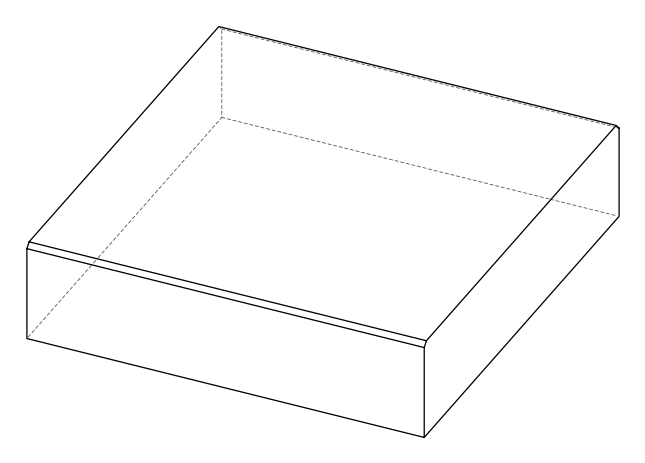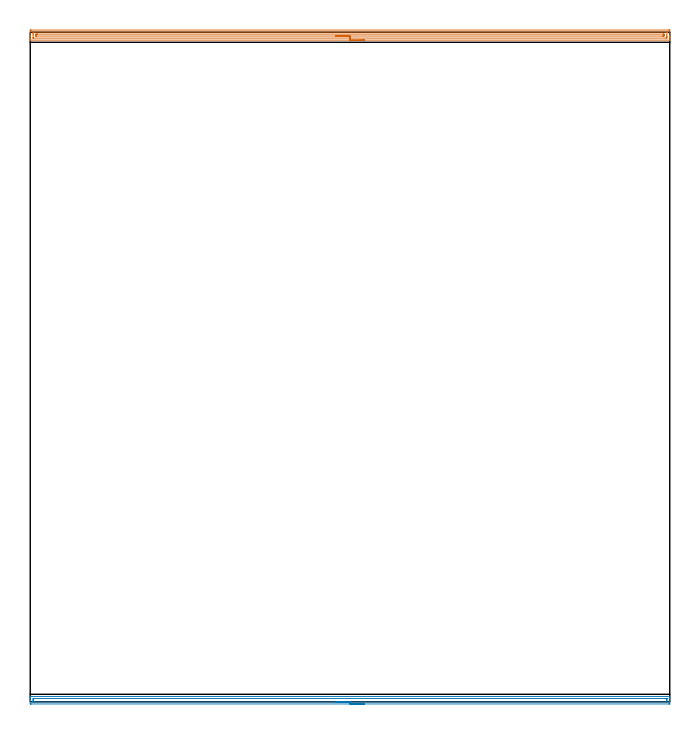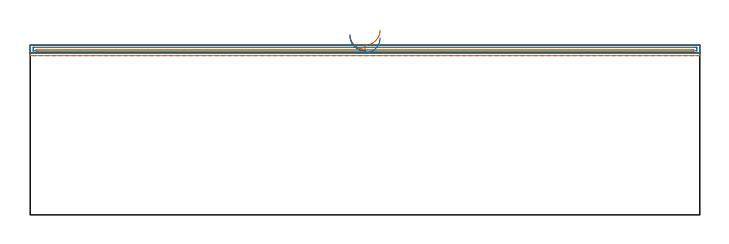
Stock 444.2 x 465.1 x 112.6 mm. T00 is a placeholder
(PLAN: 2 operations, 0 tool changes, 18.1 min)
(1 AREA_MILL | FG_CHAMFER_SURFACE | UGT0205_001 | 10.85 min | 10882 mm3)
(2 AREA_MILL_1 | FG_CHAMFER_SURFACE_1 | UGT0205_001 | 7.29 min | 6006 mm3)
(TOOL UGT0205_001 | Chamfer Mill 20 x 3 x 45 deg. | D20 FL50 Z2)
(OP 1 AREA_MILL)
G17 G21 G94 G90
T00 M6
G54
G17 G0 G90 X232.1 Y459.6 S1061 M3
G43 Z122.6 H0
G94 G1 X232.062 Z121.728 F250.
X231.948 Z120.863
X231.759 Z120.012
X231.497 Z119.18
X231.163 Z118.374
X230.76 Z117.6
X230.292 Z116.864
X229.76 Z116.172
X229.171 Z115.529
X228.528 Z114.94
X227.836 Z114.408
X227.1 Z113.94
X226.326 Z113.537
X225.52 Z113.203
X224.688 Z112.941
X223.836 Z112.752
X222.972 Z112.638
X222.1 Z112.6
X0.168
X0.01 Y459.606 Z112.593
X0. Y459.917 Z112.282
Y460.241 Z111.959
Y460.902 Z111.293
Y462.111 Z110.085
Y462.66 Z109.534
Y465.903 Z106.293
X0.003 Y466.178 Z106.019
X0.01 Y466.592 Z105.605
X0.19 Y466.596 Z105.602
X0.614 Y466.6 Z105.6
X443.586 Y466.599 Z105.601
X444.01 Y466.596 Z105.602
X444.19 Y466.592 Z105.605
X444.2 Y466.178 Z106.019
Y462.66 Z109.534
Y462.111 Z110.085
Y461.781 Z110.415
Y461.232 Z110.964
Y460.902 Z111.293
Y459.917 Z112.283
X444.19 Y459.606 Z112.593
X444.032 Y459.6 Z112.6
X222.1
Y461.014 Z111.186
X2.4 Y461.015 Z111.185
X2.285
X2.039 Y461.02 Z111.18
X2.015 Y461.021 Z111.179
X2.01 Y461.036 Z111.164
X2.004 Y461.067 Z111.133
X2.002 Y461.098 Z111.102
X2. Y461.296 Z110.904
Y463.055 Z109.145
Y463.934 Z108.266
X2.002 Y464.419 Z107.781
X2.006 Y464.807 Z107.393
X2.021 Y465.179 Z107.021
X2.4 Y465.184 Z107.016
X2.516 Y465.185 Z107.015
X441.8
X441.915
X442.161 Y465.18 Z107.02
X442.185 Y465.179 Z107.021
X442.19 Y465.164 Z107.036
X442.196 Y465.133 Z107.067
X442.199 Y465.102 Z107.098
X442.2 Y464.904 Z107.296
Y463.145 Z109.055
Y462.266 Z109.934
X442.198 Y461.781 Z110.419
X442.194 Y461.393 Z110.807
X442.179 Y461.021 Z111.179
X441.8 Y461.016 Z111.184
X441.684 Y461.015 Z111.185
X222.1 Y461.014 Z111.186
Y462.428 Z109.772
X4.187 Y462.429 Z109.771
X4.108 Y462.43 Z109.77
X4.046 Y462.433 Z109.767
X4.013 Y462.435 Z109.765
X4.01 Y462.477 Z109.723
X4.004 Y462.66 Z109.54
X4.001 Y462.843 Z109.357
X4.005 Y463.54 Z108.66
X4.008 Y463.715 Z108.485
X4.019 Y463.765 Z108.435
X4.069 Y463.767 Z108.433
X4.187 Y463.769 Z108.431
X4.845 Y463.771 Z108.429
X5.08 Y463.772 Z108.428
X440.013 Y463.771 Z108.429
X440.092 Y463.77 Z108.43
X440.154 Y463.767 Z108.433
X440.187 Y463.765 Z108.435
X440.19 Y463.723 Z108.477
X440.196 Y463.54 Z108.66
X440.199 Y463.357 Z108.843
X440.195 Y462.66 Z109.54
X440.192 Y462.485 Z109.715
X440.181 Y462.435 Z109.765
X440.131 Y462.433 Z109.767
X440.013 Y462.431 Z109.769
X439.355 Y462.429 Z109.771
X439.12
X222.1 Y462.428 Z109.772
X221.228 Z109.81
X220.364 Z109.923
X219.512 Z110.112
X218.68 Z110.375
X217.874 Z110.708
X217.1 Z111.111
X216.364 Z111.58
X215.672 Z112.111
X215.029 Z112.7
X214.44 Z113.344
X213.908 Z114.036
X213.44 Z114.772
X213.037 Z115.545
X212.703 Z116.351
X212.441 Z117.183
X212.252 Z118.035
X212.138 Z118.9
X212.1 Z119.772
G0 Z122.6
M5
M2
(OP 2 AREA_MILL_1)
G17 G21 G94 G90
T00 M6
G54
G17 G0 G90 X232.1 Y-1.5 S1061 M3
G43 Z122.6 H0
Z117.4
G94 G1 X232.062 Z116.528 F250.
X231.948 Z115.664
X231.759 Z114.812
X231.497 Z113.98
X231.163 Z113.174
X230.76 Z112.4
X230.292 Z111.664
X229.76 Z110.972
X229.171 Z110.329
X228.528 Z109.74
X227.836 Z109.208
X227.1 Z108.74
X226.326 Z108.337
X225.52 Z108.003
X224.688 Z107.741
X223.836 Z107.552
X222.972 Z107.438
X222.1 Z107.4
X0.614
X0.207 Y-1.496 Z107.401
X0.01 Y-1.492 Z107.405
X0. Y-1.095 Z107.8
Y0.661 Z109.555
Y1.209 Z110.106
Y1.539 Z110.435
Y2.087 Z110.983
Y2.417 Z111.312
Y3.077 Z111.977
Y3.396 Z112.295
X0.002 Y3.55 Z112.442
X0.01 Y3.698 Z112.588
X0.168 Y3.7 Z112.6
X444.032
X444.19 Y3.698 Z112.588
X444.198 Y3.55 Z112.442
X444.2 Y3.396 Z112.295
Y3.077 Z111.977
Y2.417 Z111.312
Y1.209 Z110.106
Y0.661 Z109.555
Y-0.821 Z108.075
X444.197 Y-1.095 Z107.8
X444.19 Y-1.492 Z107.405
X443.993 Y-1.496 Z107.401
X443.586 Y-1.5 Z107.4
X222.1
Y-0.086 Z108.814
X3.16
X2.401 Y-0.085 Z108.815
X2.265 Y-0.084 Z108.816
X2.046 Y-0.079 Z108.821
X2.009 Y-0.07 Z108.83
X2.005 Y-0.041 Z108.859
X2.003 Y-0.011 Z108.889
X2. Y0.176 Z109.076
Y0.661 Z109.561
Y1.054 Z109.954
X2.004 Y1.539 Z110.439
X2.01 Y1.923 Z110.823
X2.03 Y2.279 Z111.179
X2.401 Y2.284 Z111.184
X2.535 Y2.285 Z111.185
X441.04 Y2.286 Z111.186
X441.799 Y2.285 Z111.185
X441.935 Y2.284 Z111.184
X442.154 Y2.279 Z111.179
X442.191 Y2.27 Z111.17
X442.195 Y2.241 Z111.141
X442.197 Y2.21 Z111.11
X442.2 Y2.024 Z110.924
Y1.539 Z110.439
Y1.146 Z110.046
X442.196 Y0.661 Z109.561
X442.191 Y0.276 Z109.176
X442.17 Y-0.079 Z108.821
X441.799 Y-0.084 Z108.816
X441.665 Y-0.085 Z108.815
X222.1 Y-0.086 Z108.814
X221.228 Z108.852
X220.364 Z108.966
X219.512 Z109.155
X218.68 Z109.417
X217.874 Z109.751
X217.1 Z110.154
X216.364 Z110.623
X215.672 Z111.154
X215.029 Z111.743
X214.44 Z112.386
X213.908 Z113.078
X213.44 Z113.814
X213.037 Z114.588
X212.703 Z115.394
X212.441 Z116.226
X212.252 Z117.078
X212.138 Z117.943
X212.1 Z118.814
G0 Z122.6
M5
M2
